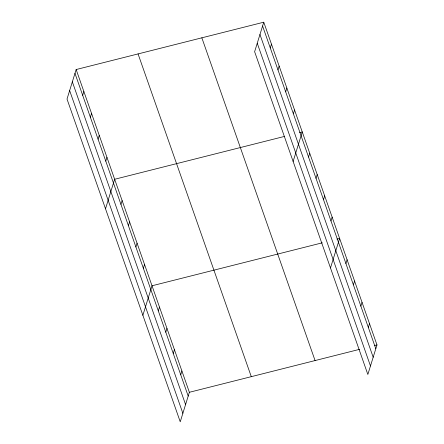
<?xml version="1.0" encoding="UTF-8"?>
<svg xmlns="http://www.w3.org/2000/svg" width="444" height="444" viewBox="0 0 444 444"><rect width="100%" height="100%" fill="white"/><g stroke="black" fill="none" stroke-linecap="round" stroke-linejoin="round"><path stroke-width="0.67" d="M76.152 69.541L67.016 99.056L180.242 421.8L189.377 392.285L76.152 69.541L263.758 22.2L376.984 344.944L367.848 374.459L254.623 51.715L263.758 22.2M82.673 95.294L83.849 91.486M90.371 117.238L91.547 113.436M98.069 139.188L99.251 135.381M105.772 161.133L106.949 157.326M105.511 208.791L114.646 179.276L284.282 136.469M120.946 204.379L122.122 200.577M128.416 225.68L129.593 221.878M135.886 246.981L137.068 243.179M143.362 268.281L144.539 264.48M142.874 315.296L152.014 285.781L322.311 242.807M158.308 310.883L159.485 307.082M165.779 332.184L166.961 328.382M173.254 353.485L174.431 349.683M270.279 47.952L271.456 44.145M180.725 374.786L181.907 370.984M277.977 69.897L279.159 66.095M285.681 91.847L286.857 88.04M293.379 113.792L294.555 109.984M293.118 161.45L302.259 131.935L299.595 132.606M308.552 157.037L309.729 153.236M316.023 178.338L317.205 174.536M323.498 199.639L324.675 195.837M330.969 220.94L332.151 217.138M330.486 267.954L339.621 238.439L336.957 239.111M345.915 263.542L347.097 259.74M353.391 284.843L354.567 281.041M360.861 306.144L362.038 302.342M368.337 327.444L369.513 323.643M189.377 392.285L359.679 349.311M374.325 345.615L376.984 344.944M262.582 26.007L375.807 348.745M259.956 34.488L373.182 357.231M257.248 43.235L370.474 365.973M201.848 37.823L315.074 360.561M138.062 53.918L251.287 376.662M74.975 73.349L188.201 396.087M72.344 81.835L185.575 404.573M69.641 90.576L182.867 413.314"/></g></svg>
